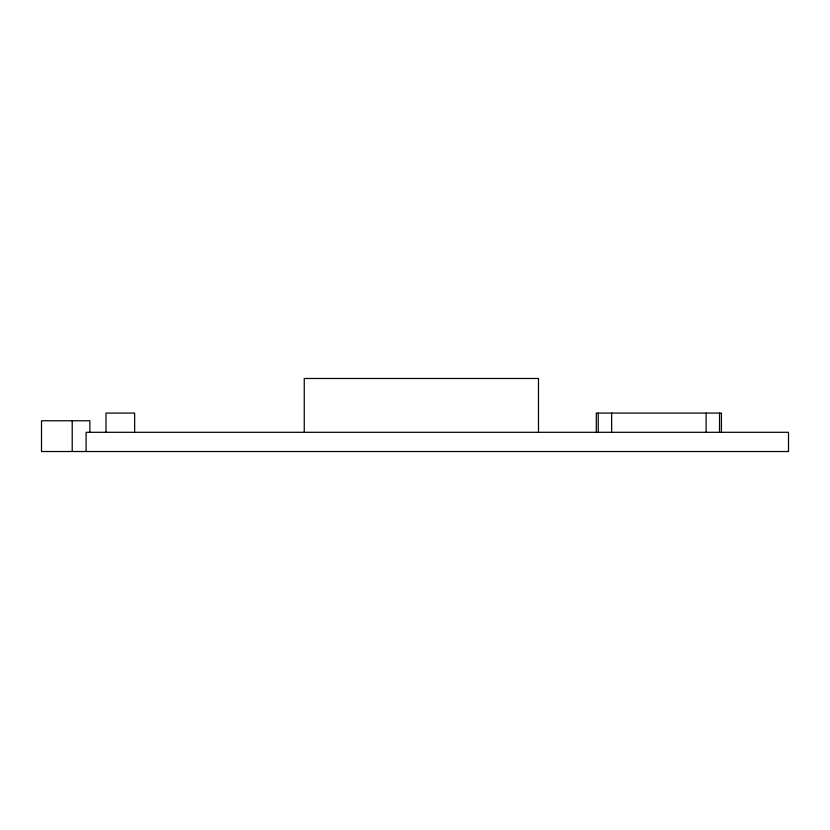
<?xml version="1.0" encoding="UTF-8"?>
<svg xmlns="http://www.w3.org/2000/svg" width="830" height="830" viewBox="0 0 830 830"><rect width="100%" height="100%" fill="white"/><g stroke="black" fill="none" stroke-linecap="round" stroke-linejoin="round"><path stroke-width="1.25" d="M721.426 432.295L721.426 413.081L596.303 413.081L596.303 432.295M719.537 413.081L719.537 432.295M706.123 413.081L706.123 432.295M611.648 413.081L611.648 432.295M598.233 413.081L598.233 432.295M538.483 432.295L538.483 378.48L304.257 378.48L304.257 432.295M134.636 432.295L134.636 413.081L106.001 413.081L106.001 432.295M89.858 432.295L89.858 420.769L41.5 420.769L41.5 451.52L788.5 451.52L788.5 432.295L86.092 432.295L86.092 451.52M72.21 420.769L72.21 451.52"/></g></svg>
